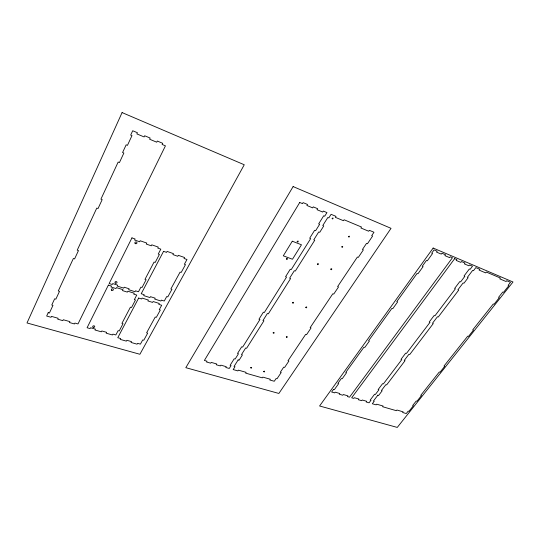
<?xml version="1.0" encoding="UTF-8"?>
<svg xmlns="http://www.w3.org/2000/svg" width="540" height="540" viewBox="0 0 540 540"><rect width="100%" height="100%" fill="white"/><g stroke="black" fill="none" stroke-linecap="round" stroke-linejoin="round"><path stroke-width="0.81" d="M273.152 332.856C274.252 334.53 274.678 331.142 273.152 332.856M341.807 246.875C342.806 248.535 343.211 245.14 341.807 246.875M297.169 241.461C298.026 243.587 299.059 239.666 297.169 241.461M286.396 258.883C287.219 260.962 288.272 257.148 286.396 258.883M292.511 302.738C293.321 304.634 294.287 301.097 292.511 302.738M305.768 307.3C306.565 309.163 307.523 305.674 305.768 307.3M330.784 269.129C331.513 271.134 332.647 267.449 330.784 269.129M317.392 264.06C318.107 266.105 319.288 262.379 317.392 264.06M263.682 371.48C264.391 373.194 265.41 370.049 263.682 371.48M332.154 218.376C332.735 220.347 333.936 216.83 332.154 218.376M250.695 367.713C251.39 369.461 252.457 366.289 250.695 367.713M286.322 336.94C286.956 338.776 288.151 335.475 286.322 336.94M348.516 236.54C349.022 238.444 350.278 235.062 348.516 236.54M122.081 112.577L27 322.961L139.9 354.274L244.256 164.761L122.081 112.577M48.209 312.68L46.649 316.035L51.023 317.277L51.449 316.373L58.165 318.29L57.74 319.187L62.836 320.645L63.268 319.741L69.89 321.631L69.458 322.529L74.48 323.959L74.918 323.069L77.996 323.946L165.442 145.834L162.135 144.45L162.695 143.303L157.289 141.041L156.728 142.196L149.607 139.219L150.161 138.058L144.666 135.756L144.113 136.931L136.87 133.906L137.423 132.725L132.698 130.748L130.687 135.081L131.976 135.614L127.447 145.348L126.158 144.828L122.58 152.536L123.863 153.05L119.434 162.567L118.159 162.061L100.933 199.152L102.188 199.611L98.037 208.541L96.782 208.089L77.24 250.169L78.469 250.574L74.601 258.89L73.373 258.491L58.3 290.952L59.508 291.323L55.863 299.153L54.655 298.796L51.773 305.006L52.974 305.357L49.403 313.025L48.209 312.68M108.392 285.073L87.082 327.746L90.113 328.61L90.544 327.74L95.445 329.144L95.006 330.007L101.365 331.817L101.81 330.959L106.636 332.336L106.198 333.194L112.469 334.976L112.914 334.125L115.85 334.962L118.118 330.642L119.219 330.959L123.026 323.696L121.925 323.372L130.417 307.172L131.524 307.517L135.472 299.99L134.359 299.639L136.748 295.083L133.765 294.145L134.244 293.227L127.859 291.215L127.379 292.133L122.465 290.588L122.938 289.663L116.465 287.618L115.992 288.549L110.997 286.997L111.476 286.045L108.392 285.073M131.949 237.884L109.161 283.527L112.246 284.506L112.712 283.581L117.707 285.161L117.241 286.085L123.721 288.137L124.193 287.219L129.114 288.779L128.642 289.697L135.034 291.715L135.506 290.804L138.497 291.755L140.913 287.138L142.034 287.503L146.104 279.747L144.977 279.382L154.049 262.076L155.183 262.46L159.401 254.421L158.267 254.023L160.826 249.149L157.781 248.09L158.294 247.104L151.794 244.829L151.281 245.815L146.273 244.067L146.779 243.074L140.184 240.766L139.678 241.765L134.588 240.003L135.095 238.984L131.949 237.884M138.665 298.053L117.774 337.709L120.69 338.54L120.238 339.39L126.387 341.138L126.839 340.288L131.51 341.611L131.058 342.461L137.119 344.176L137.578 343.332L140.42 344.142L142.722 339.923L143.789 340.234L147.67 333.146L146.603 332.836L155.237 317.041L156.31 317.372L160.326 310.034L159.253 309.704L161.676 305.255L158.794 304.358L159.28 303.46L153.11 301.523L152.624 302.42L147.879 300.935L148.365 300.031L142.108 298.073L141.622 298.978L138.665 298.053M163.559 251.329L141.21 293.747L144.173 294.685L143.694 295.596L149.951 297.574L150.437 296.669L155.196 298.175L154.71 299.072L160.88 301.023L161.372 300.125L164.261 301.037L166.718 296.534L167.805 296.885L171.943 289.319L170.863 288.968L180.09 272.093L181.184 272.464L185.476 264.62L184.383 264.242L186.982 259.49L184.046 258.471L184.565 257.512L178.294 255.319L177.775 256.284L172.942 254.597L173.455 253.631L167.09 251.404L166.577 252.376L163.559 251.329M293.119 186.577L185.821 367.679L278.87 393.451L391.027 228.332L293.119 186.577M299.734 202.48L204.383 360.443L206.989 361.193L206.51 361.982L210.728 363.184L211.208 362.394L216.689 363.953L216.203 364.743L220.367 365.931L220.853 365.141L226.26 366.687L225.774 367.463L229.25 368.456L231.046 365.594L230.101 365.324L234.205 358.763L235.15 359.046L238.471 353.754L237.519 353.471L241.697 346.795L242.656 347.078L259.922 319.538L258.957 319.228L263.365 312.188L264.33 312.505L286.544 277.074L285.566 276.723L290.264 269.224L291.242 269.582L310.662 238.606L309.676 238.214L314.644 230.283L315.63 230.681L319.646 224.276L318.654 223.871L323.723 215.777L324.716 216.189L326.963 212.598L323.318 211.073L322.704 212.058L317.034 209.696L317.648 208.703L313.274 206.874L312.667 207.873L306.909 205.47L307.523 204.471L303.089 202.615L302.481 203.621L299.734 202.48M292.282 241.218L283.304 255.818L292.464 259.247L301.475 244.782L292.282 241.218M238.154 359.917L234.036 366.451L234.981 366.721L233.185 369.576L237.877 370.913L238.37 370.136L246.119 372.35L245.626 373.113L262.319 377.865L262.818 377.109L270.317 379.249L269.818 379.998L274.279 381.267L276.115 378.52L277.007 378.776L281.212 372.499L280.321 372.236L283.716 367.166L284.607 367.43L288.893 361.037L287.996 360.767L305.647 334.375L306.551 334.672L311.06 327.942L310.156 327.645L332.822 293.76L333.734 294.091L338.526 286.936L337.615 286.605L357.392 257.033L358.317 257.398L363.373 249.851L362.448 249.48L366.532 243.378L367.457 243.749L372.613 236.054L371.689 235.669L373.977 232.254L369.333 230.31L368.712 231.248L360.902 227.995L361.523 227.05L344.101 219.767L343.487 220.725L335.381 217.343L335.995 216.371L331.088 214.319L328.833 217.897L327.848 217.485L322.772 225.544L323.757 225.95L319.734 232.328L318.749 231.93L313.774 239.828L314.753 240.219L295.299 271.073L294.327 270.716L289.622 278.188L290.594 278.532L268.34 313.828L267.381 313.51L262.96 320.524L263.918 320.834L246.618 348.273L245.666 347.99L241.475 354.645L242.419 354.922L239.099 360.194L238.154 359.917M433.154 248.049L319.586 405.986L397.264 427.424L513 281.988L433.154 248.049M333.531 389.381L331.634 392.013L334.651 392.884L335.171 392.168L339.809 393.512L339.289 394.22L342.812 395.24L343.332 394.531L347.909 395.854L347.396 396.562L349.535 397.177L452.48 257.708L450.272 256.777L449.631 257.648L444.92 255.656L445.561 254.779L441.936 253.24L441.295 254.117L436.523 252.099L437.164 251.215L434.059 249.899L431.717 253.145L432.567 253.503L427.288 260.82L426.438 260.469L422.26 266.274L423.104 266.618L417.926 273.793L417.083 273.456L396.799 301.597L397.636 301.914L392.722 308.732L391.878 308.421L368.59 340.74L369.421 341.017L364.79 347.443L363.953 347.173L345.776 372.391L346.606 372.64L342.191 378.763L341.368 378.513L337.871 383.366L338.695 383.609L334.355 389.624L333.531 389.381M454.673 258.64L351.675 397.798L353.808 398.412L354.328 397.71L358.837 399.013L358.317 399.715L361.739 400.7L362.259 400.005L366.714 401.294L366.194 401.983L369.063 402.813L370.98 400.275L370.197 400.052L374.591 394.247L375.374 394.477L378.918 389.799L378.135 389.563L382.597 383.656L383.38 383.9L401.774 359.613L400.984 359.357L405.668 353.16L406.458 353.423L429.982 322.353L429.192 322.063L434.153 315.502L434.943 315.799L455.402 288.785L454.606 288.468L459.824 281.57L460.62 281.894L464.832 276.332L464.036 276.001L469.348 268.974L470.144 269.312L472.507 266.2L469.57 264.951L468.923 265.808L464.36 263.878L465.001 263.021L461.491 261.529L460.843 262.386L456.219 260.435L456.86 259.565L454.673 258.64M377.845 395.213L373.444 400.997L374.227 401.22L372.303 403.751L376.171 404.865L376.697 404.183L383.096 406.033L382.57 406.714L396.374 410.697L396.9 410.022L403.11 411.818L402.584 412.486L406.276 413.552L408.213 411.109L408.956 411.325L413.39 405.743L412.655 405.526L416.232 401.018L416.975 401.24L421.483 395.564L420.741 395.334L439.304 371.965L440.046 372.209L444.771 366.262L444.029 366.012L467.735 336.157L468.484 336.434L473.479 330.143L472.736 329.866L493.317 303.953L494.06 304.25L499.311 297.648L498.562 297.344L502.794 292.012L503.543 292.322L508.882 285.606L508.133 285.289L510.502 282.305L506.736 280.712L506.095 281.529L499.77 278.856L500.411 278.033L486.324 272.059L485.683 272.896L479.142 270.128L479.783 269.285L475.821 267.604L473.465 270.709L472.669 270.371L467.357 277.371L468.146 277.702L463.934 283.244L463.138 282.92L457.92 289.791L458.71 290.108L438.244 317.027L437.454 316.737L432.486 323.271L433.276 323.561L409.732 354.524L408.949 354.26L404.257 360.43L405.041 360.693L386.64 384.899L385.857 384.656L381.389 390.542L382.165 390.778L378.621 395.442L377.845 395.213M93.11 327.226L92.921 327.091A1.013 0.783 -2.8 0 1 93.474 325.829A1.013 0.783 -2.8 0 1 94.709 326.72A1.013 0.783 -2.8 0 1 93.11 327.226M115.358 283.068L115.162 282.92A1.04 0.844 -3 0 1 115.756 281.57A1.04 0.844 -3 0 1 116.998 282.548A1.04 0.844 -3 0 1 115.358 283.068M111.692 290.257L111.51 290.101A1.033 0.83 -2.9 0 1 112.158 288.792A1.033 0.83 -2.9 0 1 113.346 289.791A1.033 0.83 -2.9 0 1 111.692 290.257M135.23 243.533L135.041 243.358A1.06 0.891 -3.4 0 1 135.743 241.96A1.06 0.891 -3.4 0 1 136.937 243.061A1.06 0.891 -3.4 0 1 135.23 243.533"/></g></svg>
